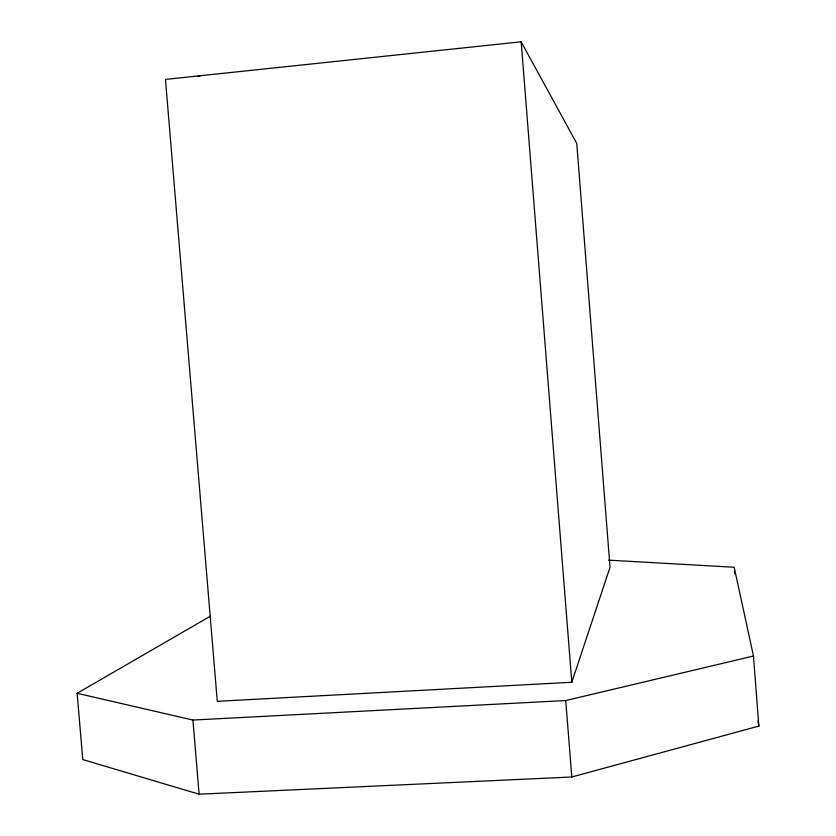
<?xml version="1.0" encoding="UTF-8"?>
<svg xmlns="http://www.w3.org/2000/svg" width="836" height="836" viewBox="0 0 836 836"><rect width="100%" height="100%" fill="white"/><g stroke="black" fill="none" stroke-linecap="round" stroke-linejoin="round"><path stroke-width="1.25" d="M571.814 682.26L610.029 567.257L576.756 143.447L521.173 41.8L165.465 79.41L217.276 701.32L571.814 682.26L521.173 41.8M608.577 560.141L734.165 567.257L753.476 656.03L758.858 726.097L571.793 776.999L199.114 794.2L82.774 759.569L77.142 693.284L210.4 616.174M197.662 76.63L200.107 75.742M77.142 693.284L192.917 720.057L565.742 700.547L753.476 656.03M757.886 720.998L758.858 726.097M192.917 720.057L199.114 794.2M565.742 700.547L571.793 776.999M734.457 571.134L734.656 573.715"/></g></svg>
